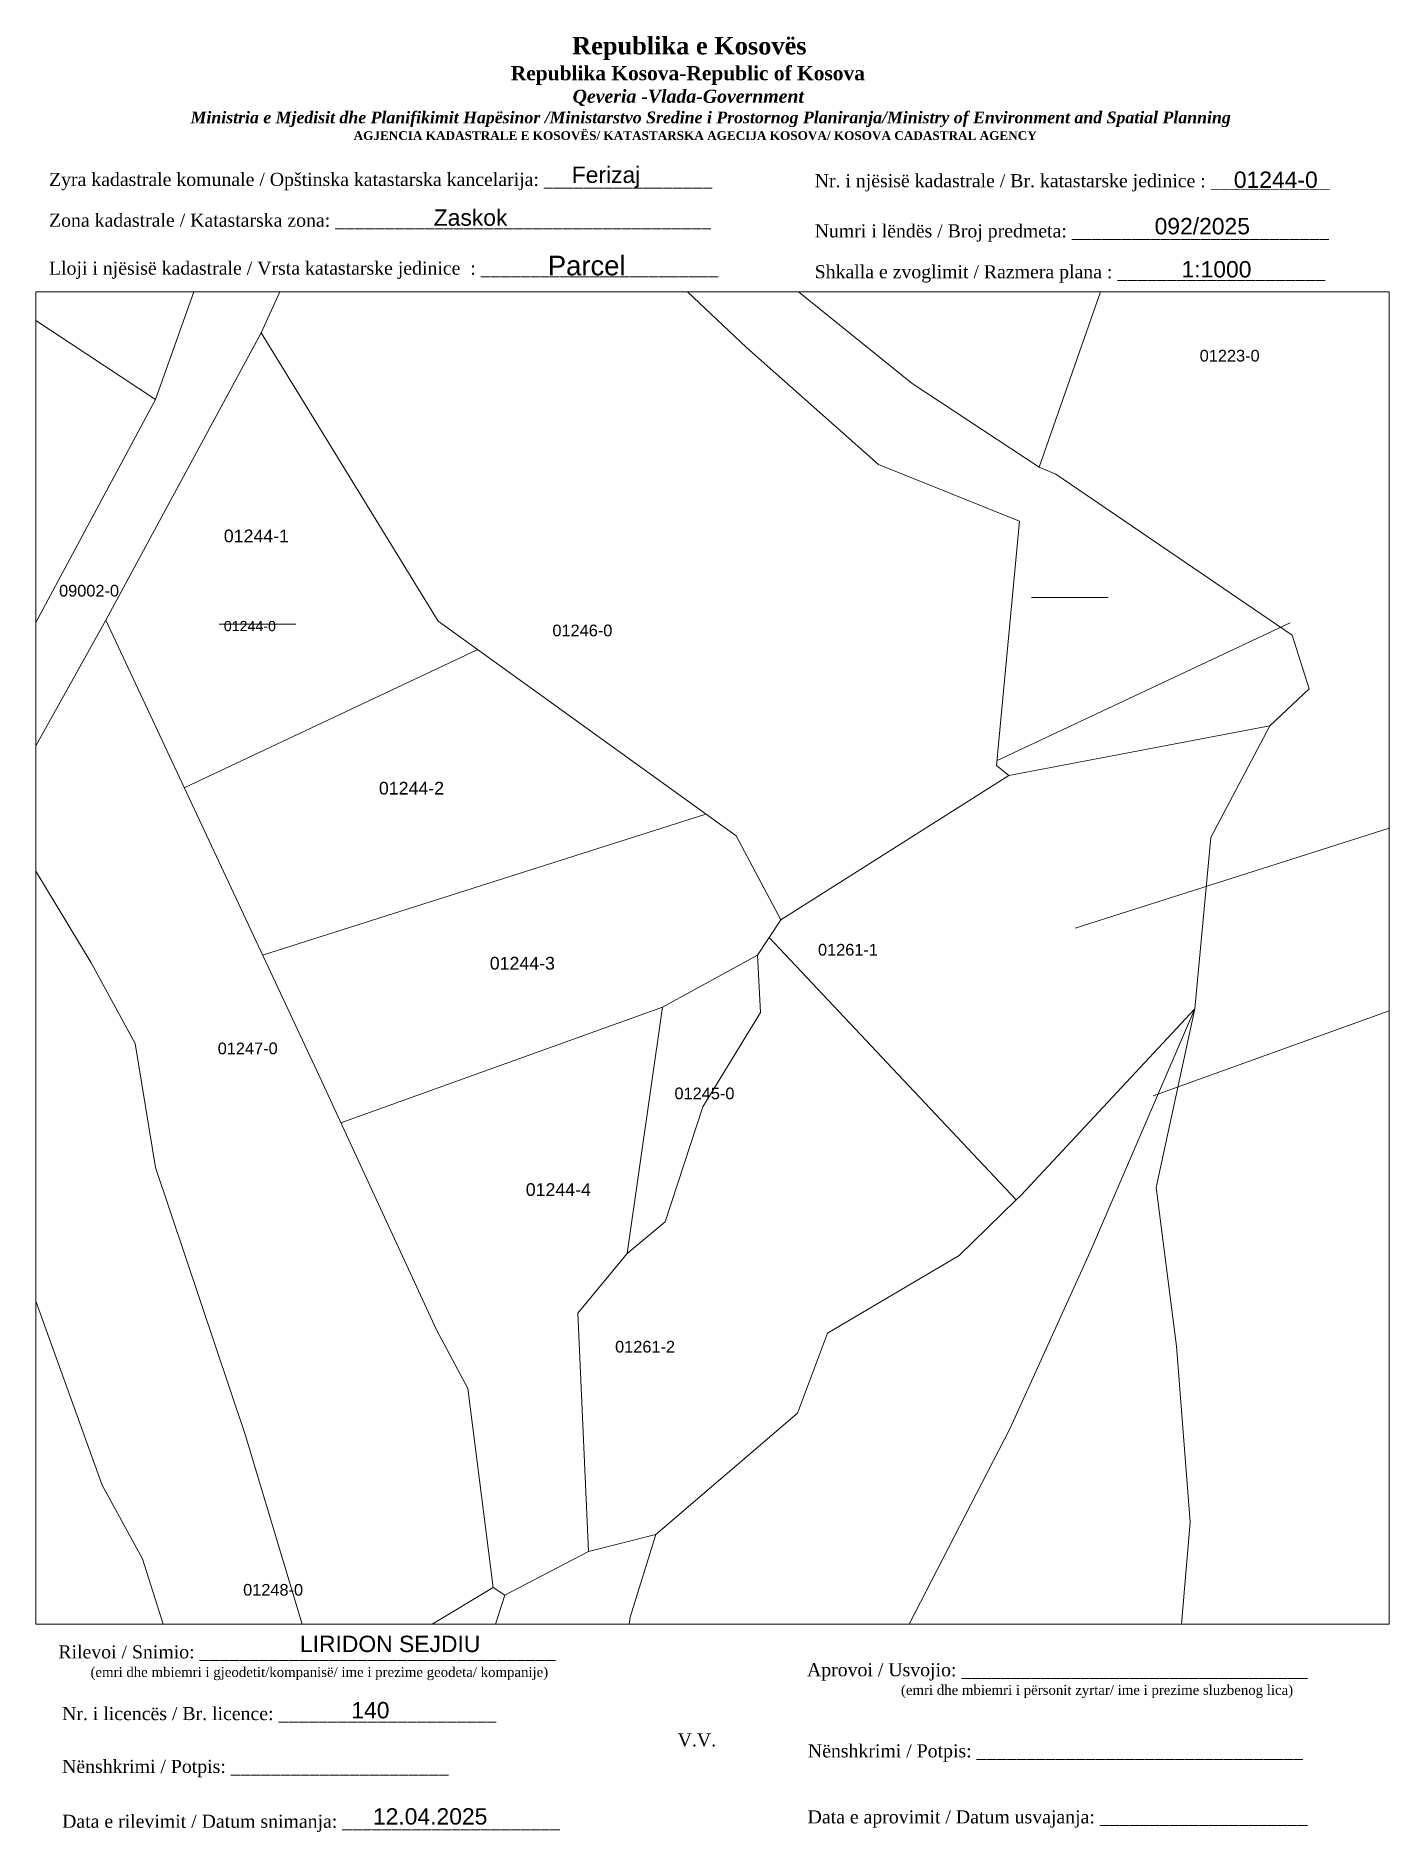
# Paper-space layout '1127-1000 (2)' of a CAD drawing. Header units: metres, sheet in millimetres. Extents: x 1 to 208, y 2 to 276.
# The model-space entities are those that its viewports show. They can reach past a viewport. Long polylines and large blocks are cut down to what shows.
import ezdxf

# ---------------------------------------------------------------- set-up
doc = ezdxf.new("R2010")
doc.units = ezdxf.units.M
doc.layers.get('0').update_dxf_attribs({"lineweight": 0})
for name, color, linetype, lineweight in [('Korniza e jashtme', 7, 'Continuous', 0), ('Ndarje e re', 1, 'Continuous', 0), ('Nr Parceles Baze', 7, 'Continuous', 0), ('Nr-Kojshi', 251, 'Continuous', 0), ('Nr-Ri', 1, 'Continuous', 0), ('Parc-Kojshi', 251, 'Continuous', 0), ('Parcela Baze', 7, 'Continuous', 0)]:
    doc.layers.add(name, color=color, linetype=linetype, lineweight=lineweight)
doc.styles.get("Standard").update_dxf_attribs({"font": 'arial.ttf'})

msp = doc.modelspace()

# ---------------------------------------------------------------- linework, layer by layer
at = {"layer": 'Ndarje e re', "flags": 128}
for points in [[(7510998.9, 4688102.46), (7511013.96, 4688102.46)], [(7510839.09, 4688097.16), (7510854.15, 4688097.16)], [(7511049.76, 4688097.48), (7510992.02, 4688070.32)], [(7510889.95, 4688092.18), (7510832.21, 4688065.02)], [(7511094.63, 4688065.12), (7511007.45, 4688037.39)], [(7510934.82, 4688059.82), (7510847.64, 4688032.09)], [(7511086.11, 4688027.18), (7511022.84, 4688004.43)], [(7510926.3, 4688021.88), (7510863.02, 4687999.13)]]:
    msp.add_lwpolyline(points, dxfattribs=at)
at = {"layer": 'Parc-Kojshi'}
for points in [[(7510850.27, 4688207.79), (7510826.53, 4688141.39), (7510786.42, 4688066.53)], [(7510795.91, 4688060.41), (7510816.78, 4688097.96), (7510847.34, 4688154.48), (7510876.55, 4688218.06)], [(7510847.34, 4688154.48), (7510876.55, 4688218.06)], [(7510826.53, 4688141.39), (7510850.27, 4688207.79)], [(7510942.8, 4688151.61), (7510914.32, 4688178.52)], [(7511000.39, 4688128.07), (7511016.61, 4688174.25)], [(7510975.43, 4688144.52), (7510950.99, 4688164.17)], [(7510826.53, 4688141.39), (7510798.77, 4688159.71)], [(7510968.76, 4688128.62), (7510942.8, 4688151.61)], [(7510786.42, 4688066.53), (7510826.53, 4688141.39)], [(7511000.39, 4688128.07), (7510975.43, 4688144.52)], [(7510996.56, 4688117.45), (7510968.76, 4688128.62)], [(7511003.67, 4688126.7), (7511000.39, 4688128.07)], [(7511050.19, 4688095.04), (7511003.67, 4688126.7)], [(7510992.03, 4688069.36), (7510996.56, 4688117.45)], [(7510795.91, 4688060.41), (7510816.78, 4688097.96)], [(7511053.5, 4688084.5), (7511050.19, 4688095.04)], [(7511045.8, 4688077.22), (7511053.5, 4688084.5)], [(7510994.43, 4688067.41), (7511045.8, 4688077.22)], [(7511045.8, 4688077.22), (7511034.19, 4688055.25)], [(7510949.58, 4688039.02), (7510994.43, 4688067.41)], [(7510994.43, 4688067.41), (7510992.03, 4688069.36)], [(7510795.91, 4688060.41), (7510813.89, 4688030.59)], [(7511034.19, 4688055.25), (7511031.04, 4688021.5)], [(7510949.58, 4688039.02), (7510947.28, 4688035.54)], [(7510947.28, 4688035.54), (7510944.98, 4688032.06)], [(7510995.9, 4687983.96), (7510947.28, 4688035.54)], [(7510944.98, 4688032.06), (7510945.56, 4688020.78)], [(7510813.89, 4688030.59), (7510822.54, 4688014.69)], [(7511031.04, 4688021.5), (7510996.77, 4687984.81)], [(7511010.45, 4687973.76), (7511031.04, 4688021.5)], [(7511031.04, 4688021.5), (7511023.43, 4687986.4)], [(7510945.56, 4688020.78), (7510934.21, 4688002.26)], [(7510822.54, 4688014.69), (7510826.59, 4687990.29)], [(7510934.21, 4688002.26), (7510926.82, 4687979.62)], [(7510826.59, 4687990.29), (7510844.21, 4687937.83)], [(7511023.43, 4687986.4), (7511027.43, 4687955.19)], [(7510995.9, 4687983.96), (7510984.64, 4687973)], [(7510996.77, 4687984.81), (7510995.9, 4687983.96)], [(7510926.82, 4687979.62), (7510919.34, 4687973.41)], [(7510984.64, 4687973), (7510958.76, 4687957.76)], [(7510994.71, 4687939.03), (7511010.45, 4687973.76)], [(7510816.09, 4687927.85), (7510801.4, 4687968.57)], [(7510958.76, 4687957.76), (7510952.85, 4687942.02)], [(7511027.43, 4687955.19), (7511030.13, 4687920.54)], [(7510952.85, 4687942.02), (7510924.99, 4687918.13)], [(7510844.21, 4687937.83), (7510859.31, 4687887.42)], [(7510970.18, 4687891.57), (7510994.71, 4687939.03)], [(7510824.01, 4687913.35), (7510816.09, 4687927.85)], [(7511030.13, 4687920.54), (7511027.82, 4687894.04)], [(7510924.99, 4687918.13), (7510911.73, 4687914.78)], [(7510919.94, 4687901.89), (7510924.99, 4687918.13)], [(7510829.48, 4687895.89), (7510824.01, 4687913.35)], [(7510859.31, 4687887.42), (7510892.98, 4687907.72)], [(7510895.31, 4687906.19), (7510888.67, 4687885.7)], [(7510918.41, 4687890.15), (7510919.94, 4687901.89)]]:
    msp.add_lwpolyline(points, dxfattribs=at)
at = {"layer": 'Parcela Baze', "flags": 128}
msp.add_lwpolyline([(7510816.78, 4688097.96), (7510847.34, 4688154.48), (7510882.14, 4688097.81), (7510940.77, 4688055.53), (7510949.58, 4688039.02), (7510947.28, 4688035.54), (7510944.98, 4688032.06), (7510926.3, 4688021.88), (7510919.34, 4687973.41), (7510909.66, 4687961.67), (7510911.73, 4687914.78), (7510895.31, 4687906.19), (7510892.98, 4687907.72), (7510888.02, 4687946.86), (7510881.83, 4687958.41), (7510859.34, 4688007.11), (7510816.78, 4688097.96)], dxfattribs=at)

# ---------------------------------------------------------------- texts
at = {"layer": 'Nr Parceles Baze'}
msp.add_text('01244-0', height=2, dxfattribs=at).set_placement((7510840, 4688095.82))
at = {"layer": 'Nr-Kojshi'}
for s, p in [('01223-0', (7511031.98, 4688148.85)), ('09002-0', (7510807.59, 4688102.62)), ('01246-0', (7510904.64, 4688094.8)), ('01261-1', (7510956.89, 4688032)), ('01247-0', (7510838.8, 4688012.6)), ('01245-0', (7510928.66, 4688003.74)), ('01261-2', (7510916.97, 4687953.92)), ('01248-0', (7510843.8, 4687906.1)), ('01243-3', (7510907.2, 4687897.78))]:
    msp.add_text(s, height=2.3, dxfattribs=at).set_placement(p)
at = {"layer": 'Nr-Ri'}
for s, p in [('01244-1', (7510840, 4688113.3)), ('01244-2', (7510870.51, 4688063.68)), ('01244-3', (7510892.32, 4688029.25)), ('01244-4', (7510899.4, 4687984.73))]:
    msp.add_text(s, height=2.5, dxfattribs=at).set_placement(p)

psp = doc.layouts.new('1127-1000 (2)')

# ---------------------------------------------------------------- texts
for s, p in [('01244-0', (183.92, 252.84)), ('Zaskok', (61.73, 247.06)), ('092/2025 ', (171.82, 245.75)), ('1:1000', (175.93, 239.17)), ('LIRIDON SEJDIU ', (41.3, 29.28)), ('140', (49.15, 19.16)), ('12.04.2025', (52.45, 2.94))]:
    psp.add_text(s, height=2.5).set_placement(p)
for s, insert, char_height, width, attachment_point in [('\\pi77.297;{\\fBook Antiqua|b1|i0|c0|p18;\\H1.333x;Republika e Kosovës\\fTimes New Roman|b1|i0|c0|p18;\\P\\pi67.927;\\fBook Antiqua|b1|i0|c0|p18;\\H0.8125x;Republika Kosova-Republic of Kosova\\fTimes New Roman|b1|i0|c0|p18;\\P\\pi77.378;\\fBook Antiqua|b1|i1|c0|p18;\\H0.9233x;Qeveria -Vlada-Government \\P\\pi13.032,l6,t23.033;\\fTimes New Roman|b1|i1|c0|p18;\\H0.9x;Ministria e Mjedisit dhe Planifikimit Hapësinor /Ministarstvo Sredine i Prostornog Planiranja/Ministry of Environment and Spatial Planning\\P\\pi43.931,l0,tz;\\fBook Antiqua|b1|i0|c0|p18;\\H0.7406x;AGJENCIA KADASTRALE E KOSOVËS/ KATASTARSKA AGECIJA KOSOVA/ KOSOVA CADASTRAL AGENCY}', (5.57, 275.89), 2, 191.8237, 1), ('{\\fTimes New Roman|b0|i0|c0|p18;Zyra kadastrale komunale / Opštinska katastarska kancelarija: _________________}', (2.98, 255.14), 2, 100.6873, 1), ('Ferizaj', (88.05, 254.47), 2.5, 9.9735, 5), ('{\\fTimes New Roman|b0|i0|c0|p18;Nr. i njësisë kadastrale / Br. katastarske jedinice : ____________}', (119.91, 254.94), 2, 79.9484, 1), ('{\\fTimes New Roman|b0|i0|c0|p18;Zona kadastrale / Katastarska zona: ______________________________________}', (2.98, 248.91), 2, 100.6873, 1), ('{\\fTimes New Roman|b0|i0|c0|p18;Numri i lëndës / Broj predmeta: __________________________}', (119.91, 247.28), 2, 79.9484, 1), ('{\\fTimes New Roman|b0|i0|c0|p18;Lloji i njësisë kadastrale / Vrsta katastarske jedinice  : ________________________}', (2.98, 241.59), 2, 100.6873, 1), ('{\\fArial|b0|i0|c0|p34;Parcel}', (85.09, 240.96), 3, 11.2939, 5), ('{\\fTimes New Roman|b0|i0|c0|p18;Shkalla e zvoglimit / Razmera plana : _____________________}', (119.91, 241.04), 2, 79.9484, 1), ('{\\fTimes New Roman|b0|i0|c0|p18;Rilevoi / Snimio: ____________________________________\\P     \\H0.75x;(emri dhe mbiemri i gjeodetit/kompanisë/ ime i prezime geodeta/ kompanije)}', (42.38, 27.65), 2, 74.7958, 5), ('{\\fTimes New Roman|b0|i0|c0|p18; Aprovoi / Usvojio: ___________________________________\\P                    \\H0.75x;(emri dhe mbiemri i përsonit zyrtar/ ime i prezime sluzbenog lica)}', (117.98, 27.58), 2, 83.344, 1), ('{\\fTimes New Roman|b0|i0|c0|p18;Nr. i licencës / Br. licence: ______________________\\P                                }', (4.98, 20.89), 2, 83.344, 1), ('{\\fTimes New Roman|b0|i0|c0|p18;V.V.                                 }', (101.92, 15.84), 2, 5.7076, 5), ('{\\fTimes New Roman|b0|i0|c0|p18; Nënshkrimi / Potpis: _________________________________}', (118.12, 15.2), 2, 83.344, 1), ('{\\fTimes New Roman|b0|i0|c0|p18;Nënshkrimi / Potpis: ______________________\\P                                 }', (4.98, 12.82), 2, 83.344, 1), ('{\\fTimes New Roman|b0|i0|c0|p18;Data e rilevimit / Datum snimanja: ______________________\\P                                 }', (4.98, 4.45), 2, 83.344, 1), ('{\\fTimes New Roman|b0|i0|c0|p18; Data e aprovimit / Datum usvajanja: _____________________}', (118.07, 5.12), 2, 83.344, 1)]:
    psp.add_mtext(s, dxfattribs=dict(insert=insert, char_height=char_height, width=width, attachment_point=attachment_point))

# ---------------------------------------------------------------- viewports
at = {"layer": 'Korniza e jashtme', "view_target_point": (370776.43, 310629.57)}
psp.add_viewport(center=(104.31, 135.25), size=(206.65, 203.4046), view_center_point=(7140159.71, 4377401.95), view_height=262.0296, dxfattribs=at)

doc.saveas('drawing.dxf')
